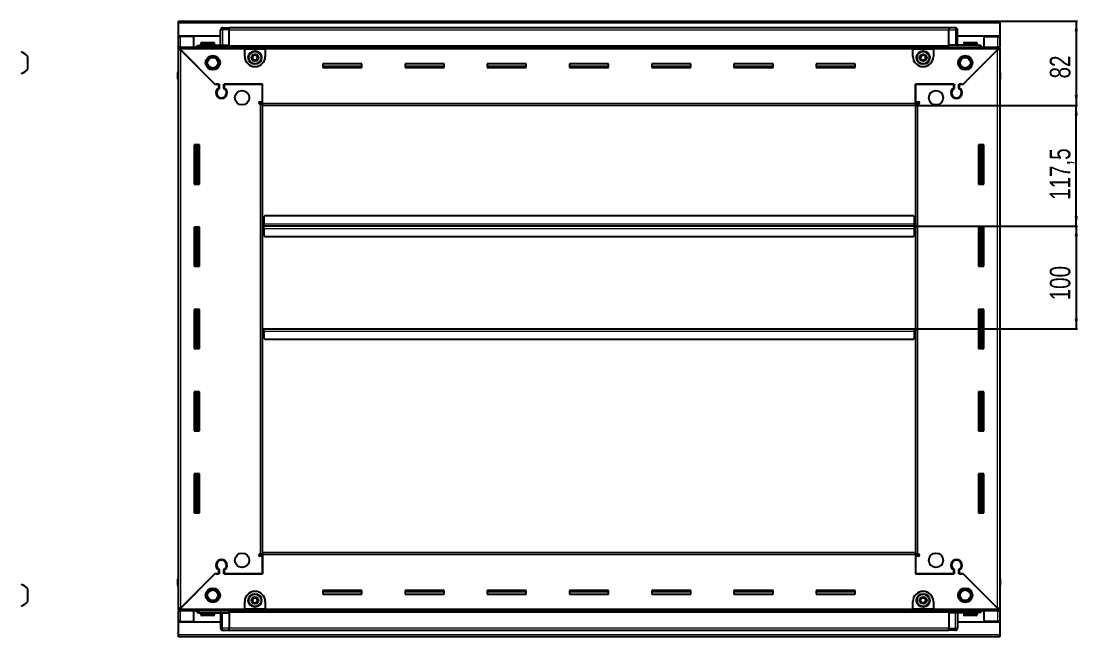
# Model space of a CAD drawing. Header units: millimetres. Extents: x 834 to 3141, y 741 to 1942.
# Drawn here: x 2113 to 3141, y 1177 to 1776 of the extents above; entities that cross this region are included whole.
import ezdxf

# ---------------------------------------------------------------- set-up
doc = ezdxf.new("R2010")
doc.units = ezdxf.units.MM
doc.layers.add('FORMAT', color=7, linetype='Continuous')
doc.styles.add('SLDTEXTSTYLE0', font='TXT', dxfattribs={"width": 0.75})
doc.dimstyles.new('SLDDIMSTYLE0', dxfattribs={"dimtxt": 20, "dimasz": 10, "dimexe": 0, "dimexo": 0.0625, "dimgap": 5, "dimtad": 2, "dimdec": 1, "dimrnd": 1e-09, "dimzin": 12, "dimdsep": 46, "dimtxsty": 'SLDTEXTSTYLE0', "dimsah": 1, "dimcen": 0.09, "dimadec": 0, "dimazin": 3, "dimtfac": 1, "dimtofl": 0, "dimtmove": 0, "dimatfit": 3, "dimfxl": 0, "dimfrac": 2, "dimtolj": 1, "dimtzin": 12, "dimarcsym": 0})

# ---------------------------------------------------------------- blocks, each defined once
blk = doc.blocks.new('_D_5')
at = {"layer": 'FORMAT'}
for p, q in [((3065.4, 1776.3), (3140.9, 1776.3)), ((3139.9, 1776.3), (3139.9, 1694.3)), ((2983.4, 1694.3), (3140.9, 1694.3))]:
    blk.add_line(p, q, dxfattribs=at)
for points in [[(3139.9, 1776.3), (3138.3, 1766.3), (3141.4, 1766.3)], [(3139.9, 1694.3), (3141.4, 1704.3), (3138.3, 1704.3)]]:
    blk.add_solid(points, dxfattribs=at)
at = {"layer": 'FORMAT', "insert": (3114.1, 1720.5), "char_height": 20, "attachment_point": 1, "rotation": 90, "style": 'SLDTEXTSTYLE0'}
blk.add_mtext('82', dxfattribs=at)
blk = doc.blocks.new('_D_6')
at = {"layer": 'FORMAT'}
for p, q in [((2983.4, 1694.3), (3140.9, 1694.3)), ((3139.9, 1576.8), (3139.9, 1694.3)), ((2982.4, 1576.8), (3140.9, 1576.8))]:
    blk.add_line(p, q, dxfattribs=at)
for points in [[(3139.9, 1694.3), (3138.3, 1684.3), (3141.4, 1684.3)], [(3139.9, 1576.8), (3141.4, 1586.8), (3138.3, 1586.8)]]:
    blk.add_solid(points, dxfattribs=at)
at = {"layer": 'FORMAT', "insert": (3114.1, 1602.3), "char_height": 20, "attachment_point": 1, "rotation": 90, "style": 'SLDTEXTSTYLE0'}
blk.add_mtext('117,5', dxfattribs=at)
blk = doc.blocks.new('_D_7')
at = {"layer": 'FORMAT'}
for p, q in [((2982.4, 1576.8), (3140.9, 1576.8)), ((3139.9, 1576.8), (3139.9, 1476.8)), ((2982.4, 1476.8), (3140.9, 1476.8))]:
    blk.add_line(p, q, dxfattribs=at)
for points in [[(3139.9, 1576.8), (3138.3, 1566.8), (3141.4, 1566.8)], [(3139.9, 1476.8), (3141.4, 1486.8), (3138.3, 1486.8)]]:
    blk.add_solid(points, dxfattribs=at)
at = {"layer": 'FORMAT', "insert": (3114.1, 1504.6), "char_height": 20, "attachment_point": 1, "rotation": 90, "style": 'SLDTEXTSTYLE0'}
blk.add_mtext('100', dxfattribs=at)

msp = doc.modelspace()

# ---------------------------------------------------------------- linework, layer by layer
at = {"color": 7, "linetype": 'Continuous', "lineweight": 25}
for p, q in [((2266.38, 1774.16), (2266.38, 1776.26)), ((2266.38, 1776.26), (3065.38, 1776.26)), ((2266.38, 1761.76), (2266.38, 1774.16)), ((2308.06, 1769.26), (2308.05, 1769.26)), ((2309.38, 1769.76), (2315.88, 1769.76)), ((2309.38, 1769.76), (2315.88, 1769.76)), ((2315.88, 1769.76), (2315.88, 1769.76)), ((2315.88, 1769.76), (2315.88, 1769.76)), ((2315.88, 1769.76), (2315.88, 1767.76)), ((3015.88, 1769.61), (2315.88, 1769.61)), ((3015.88, 1769.76), (3015.88, 1769.76)), ((3022.38, 1769.76), (3015.88, 1769.76)), ((3022.38, 1769.76), (3015.88, 1769.76)), ((3015.88, 1769.76), (3015.88, 1767.76)), ((3065.38, 1776.26), (3065.38, 1774.16)), ((3065.38, 1774.16), (3065.38, 1761.76)), ((2307.38, 1761.76), (2266.38, 1761.76)), ((2266.38, 1761.26), (2266.38, 1761.76)), ((2266.38, 1761.26), (2268.48, 1761.26)), ((2266.38, 1751.01), (2266.38, 1761.26)), ((2267.88, 1761.26), (2267.88, 1761.76)), ((2281.38, 1761.26), (2268.48, 1761.26)), ((2281.38, 1751.01), (2281.38, 1761.26)), ((2307.38, 1752.76), (2307.38, 1767.76)), ((2315.88, 1752.76), (2315.88, 1767.76)), ((3015.88, 1752.76), (3015.88, 1767.76)), ((3024.38, 1767.76), (3024.38, 1767.76)), ((3024.38, 1752.76), (3024.38, 1767.76)), ((3065.38, 1761.76), (3024.38, 1761.76)), ((3050.38, 1751.01), (3050.38, 1761.26)), ((3050.38, 1761.26), (3063.28, 1761.26)), ((3063.28, 1761.26), (3065.38, 1761.26)), ((3063.88, 1761.26), (3063.88, 1761.76)), ((3065.38, 1761.26), (3065.38, 1761.76)), ((3065.38, 1761.26), (3065.38, 1751.01)), ((2266.38, 1749.51), (2266.38, 1751.01)), ((2266.38, 1751.01), (2267.38, 1751.01)), ((2266.38, 1749.01), (2266.38, 1749.51)), ((2266.38, 1749.51), (2267.38, 1749.51)), ((2266.38, 1204.51), (2266.38, 1749.01)), ((2267.88, 1749.01), (2266.38, 1749.01)), ((2267.38, 1751.01), (2330.88, 1751.01)), ((2267.38, 1749.51), (2267.38, 1751.01)), ((2267.98, 1748.91), (2301.88, 1715.01)), ((2302.58, 1714.31), (2268.48, 1748.41)), ((2286.88, 1752.76), (2315.88, 1752.76)), ((2288.38, 1754.66), (2288.38, 1752.76)), ((2289.18, 1755.46), (2300.58, 1755.46)), ((2301.38, 1752.76), (2301.38, 1754.66)), ((2315.88, 1752.76), (2315.88, 1752.26)), ((2315.88, 1751.61), (3015.88, 1751.61)), ((2330.88, 1748.91), (2330.88, 1751.01)), ((2330.88, 1751.01), (2350.88, 1751.01)), ((2330.88, 1749.51), (2350.88, 1749.51)), ((2330.88, 1742.01), (2330.88, 1748.91)), ((2350.88, 1751.01), (2980.88, 1751.01)), ((2350.88, 1751.01), (2350.88, 1748.91)), ((2350.88, 1748.91), (2350.88, 1742.01)), ((2980.88, 1748.91), (2980.88, 1751.01)), ((2980.88, 1751.01), (3000.88, 1751.01)), ((2980.88, 1749.51), (3000.88, 1749.51)), ((2980.88, 1742.01), (2980.88, 1748.91)), ((3000.88, 1751.01), (3064.38, 1751.01)), ((3000.88, 1751.01), (3000.88, 1748.91)), ((3000.88, 1748.91), (3000.88, 1742.01)), ((3015.88, 1752.76), (3015.88, 1752.26)), ((3044.88, 1752.76), (3015.88, 1752.76)), ((3063.28, 1748.41), (3029.18, 1714.31)), ((3029.88, 1715.01), (3063.78, 1748.91)), ((3030.38, 1754.66), (3030.38, 1752.76)), ((3031.18, 1755.46), (3042.58, 1755.46)), ((3043.38, 1752.76), (3043.38, 1754.66)), ((3063.88, 1749.01), (3065.38, 1749.01)), ((3064.38, 1749.51), (3064.38, 1751.01)), ((3064.38, 1751.01), (3065.38, 1751.01)), ((3064.38, 1749.51), (3065.38, 1749.51)), ((3065.38, 1749.51), (3065.38, 1751.01)), ((3065.38, 1749.51), (3065.38, 1749.01)), ((3065.38, 1749.01), (3065.38, 1204.51)), ((2120.02, 1729.76), (2120.02, 1741.76)), ((2444.88, 1734.76), (2406.88, 1734.76)), ((2406.88, 1734.76), (2406.88, 1731.26)), ((2444.88, 1732.01), (2406.88, 1732.01)), ((2406.88, 1731.26), (2444.88, 1731.26)), ((2444.88, 1731.26), (2444.88, 1734.76)), ((2524.88, 1734.76), (2486.88, 1734.76)), ((2486.88, 1734.76), (2486.88, 1731.26)), ((2524.88, 1732.01), (2486.88, 1732.01)), ((2486.88, 1731.26), (2524.88, 1731.26)), ((2524.88, 1731.26), (2524.88, 1734.76)), ((2604.88, 1734.76), (2566.88, 1734.76)), ((2566.88, 1734.76), (2566.88, 1731.26)), ((2604.88, 1732.01), (2566.88, 1732.01)), ((2566.88, 1731.26), (2604.88, 1731.26)), ((2604.88, 1731.26), (2604.88, 1734.76)), ((2684.88, 1734.76), (2646.88, 1734.76)), ((2646.88, 1734.76), (2646.88, 1731.26)), ((2684.88, 1732.01), (2646.88, 1732.01)), ((2646.88, 1731.26), (2684.88, 1731.26)), ((2684.88, 1731.26), (2684.88, 1734.76)), ((2764.88, 1734.76), (2726.88, 1734.76)), ((2726.88, 1734.76), (2726.88, 1731.26)), ((2764.88, 1732.01), (2726.88, 1732.01)), ((2726.88, 1731.26), (2764.88, 1731.26)), ((2764.88, 1731.26), (2764.88, 1734.76)), ((2844.88, 1734.76), (2806.88, 1734.76)), ((2806.88, 1734.76), (2806.88, 1731.26)), ((2844.88, 1732.01), (2806.88, 1732.01)), ((2806.88, 1731.26), (2844.88, 1731.26)), ((2844.88, 1731.26), (2844.88, 1734.76)), ((2924.88, 1734.76), (2886.88, 1734.76)), ((2886.88, 1734.76), (2886.88, 1731.26)), ((2924.88, 1732.01), (2886.88, 1732.01)), ((2886.88, 1731.26), (2924.88, 1731.26)), ((2924.88, 1731.26), (2924.88, 1734.76)), ((3065.38, 1727.58), (3065.38, 1727.58)), ((2265.88, 1726.26), (2265.88, 1719.76)), ((2265.88, 1719.76), (2265.88, 1726.26)), ((2265.88, 1719.76), (2265.88, 1719.76)), ((2266.38, 1719.76), (2265.88, 1719.76)), ((2266.03, 1719.76), (2266.03, 1233.76)), ((3065.38, 1719.76), (3065.88, 1719.76)), ((3065.73, 1233.76), (3065.73, 1719.76)), ((3065.88, 1726.26), (3065.88, 1719.76)), ((3065.88, 1719.76), (3065.88, 1726.26)), ((3065.88, 1719.76), (3065.88, 1719.76)), ((3065.88, 1719.76), (3065.88, 1719.76)), ((2301.88, 1715.01), (2306.08, 1715.01)), ((2303.28, 1715.01), (2302.58, 1714.31)), ((2305.38, 1715.01), (2303.28, 1715.01)), ((2305.38, 1715.01), (2305.38, 1711.12)), ((2306.08, 1715.01), (2306.08, 1710.72)), ((2310.68, 1715.01), (2348.38, 1715.01)), ((2310.68, 1710.72), (2310.68, 1715.01)), ((2311.38, 1711.12), (2311.38, 1715.01)), ((2348.38, 1715.01), (2311.38, 1715.01)), ((2348.38, 1696.36), (2348.38, 1715.01)), ((2348.38, 1697.76), (2348.38, 1715.01)), ((2983.38, 1715.01), (3021.08, 1715.01)), ((2983.38, 1696.36), (2983.38, 1715.01)), ((2983.38, 1715.01), (2983.38, 1697.76)), ((3020.38, 1715.01), (2983.38, 1715.01)), ((3020.38, 1715.01), (3020.38, 1711.12)), ((3021.08, 1715.01), (3021.08, 1710.72)), ((3025.68, 1715.01), (3029.88, 1715.01)), ((3025.68, 1710.72), (3025.68, 1715.01)), ((3028.48, 1715.01), (3026.38, 1715.01)), ((3026.38, 1711.12), (3026.38, 1715.01)), ((3029.18, 1714.31), (3028.48, 1715.01)), ((2306.38, 1702.14), (2306.38, 1701.38)), ((2345.53, 1697.76), (2348.38, 1697.76)), ((2348.38, 1696.76), (2346.38, 1696.76)), ((2346.38, 1696.76), (2346.38, 1695.76)), ((2348.38, 1694.26), (2348.38, 1696.36)), ((2983.38, 1697.76), (2986.23, 1697.76)), ((2985.38, 1696.76), (2983.38, 1696.76)), ((2983.38, 1696.36), (2983.38, 1694.26)), ((2985.38, 1695.76), (2985.38, 1696.76)), ((3025.38, 1702.14), (3025.38, 1701.38)), ((2346.28, 1695.76), (2345.53, 1695.76)), ((2346.28, 1695.76), (2348.38, 1695.76)), ((2983.38, 1694.26), (2348.38, 1694.26)), ((2348.38, 1259.26), (2348.38, 1694.26)), ((2983.38, 1695.76), (2985.48, 1695.76)), ((2983.38, 1694.26), (2983.38, 1259.26)), ((2986.23, 1695.76), (2985.48, 1695.76)), ((2286.88, 1655.76), (2281.88, 1655.76)), ((2281.88, 1655.76), (2281.88, 1617.76)), ((2284.03, 1617.76), (2284.03, 1655.76)), ((2285.82, 1617.76), (2285.82, 1655.76)), ((2285.86, 1617.76), (2285.86, 1655.76)), ((2286.88, 1617.76), (2286.88, 1655.76)), ((3044.88, 1655.76), (3044.88, 1617.76)), ((3049.88, 1655.76), (3044.88, 1655.76)), ((3045.9, 1655.76), (3045.9, 1617.76)), ((3045.94, 1655.76), (3045.94, 1617.76)), ((3047.73, 1655.76), (3047.73, 1617.76)), ((3049.88, 1617.76), (3049.88, 1655.76)), ((2281.88, 1617.76), (2286.88, 1617.76)), ((3044.88, 1617.76), (3049.88, 1617.76)), ((2350.38, 1586.76), (2349.38, 1585.76)), ((2349.38, 1585.76), (2349.38, 1578.86)), ((2981.38, 1586.76), (2350.38, 1586.76)), ((2982.38, 1585.76), (2981.38, 1586.76)), ((2982.38, 1578.86), (2982.38, 1585.76)), ((2286.88, 1575.76), (2281.88, 1575.76)), ((2281.88, 1575.76), (2281.88, 1537.76)), ((2284.03, 1537.76), (2284.03, 1575.76)), ((2285.82, 1537.76), (2285.82, 1575.76)), ((2285.86, 1537.76), (2285.86, 1575.76)), ((2286.88, 1537.76), (2286.88, 1575.76)), ((2349.13, 1576.76), (2348.38, 1576.76)), ((2349.38, 1579.61), (2349.13, 1579.61)), ((2349.13, 1579.61), (2349.13, 1576.76)), ((2349.13, 1576.76), (2349.13, 1573.91)), ((2349.13, 1573.91), (2349.38, 1573.91)), ((2349.38, 1576.76), (2349.38, 1578.86)), ((2982.38, 1576.76), (2349.38, 1576.76)), ((2349.38, 1574.66), (2349.38, 1576.76)), ((2349.38, 1574.66), (2349.38, 1567.76)), ((2982.63, 1579.61), (2982.38, 1579.61)), ((2982.38, 1578.86), (2982.38, 1576.76)), ((2982.38, 1576.76), (2982.38, 1574.66)), ((2982.38, 1567.76), (2982.38, 1574.66)), ((2982.38, 1573.91), (2982.63, 1573.91)), ((2982.63, 1576.76), (2982.63, 1579.61)), ((2983.38, 1576.76), (2982.63, 1576.76)), ((2982.63, 1573.91), (2982.63, 1576.76)), ((3044.88, 1575.76), (3044.88, 1537.76)), ((3049.88, 1575.76), (3044.88, 1575.76)), ((3045.9, 1575.76), (3045.9, 1537.76)), ((3045.94, 1575.76), (3045.94, 1537.76)), ((3047.73, 1575.76), (3047.73, 1537.76)), ((3049.88, 1537.76), (3049.88, 1575.76)), ((2349.38, 1567.76), (2350.38, 1566.76)), ((2350.38, 1566.76), (2981.38, 1566.76)), ((2981.38, 1566.76), (2982.38, 1567.76)), ((2281.88, 1537.76), (2286.88, 1537.76)), ((3044.88, 1537.76), (3049.88, 1537.76)), ((2286.88, 1495.76), (2281.88, 1495.76)), ((2281.88, 1495.76), (2281.88, 1457.76)), ((2284.03, 1457.76), (2284.03, 1495.76)), ((2285.82, 1457.76), (2285.82, 1495.76)), ((2285.86, 1457.76), (2285.86, 1495.76)), ((2286.88, 1457.76), (2286.88, 1495.76)), ((3044.88, 1495.76), (3044.88, 1457.76)), ((3049.88, 1495.76), (3044.88, 1495.76)), ((3045.9, 1495.76), (3045.9, 1457.76)), ((3045.94, 1495.76), (3045.94, 1457.76)), ((3047.73, 1495.76), (3047.73, 1457.76)), ((3049.88, 1457.76), (3049.88, 1495.76)), ((2348.38, 1476.76), (2349.13, 1476.76)), ((2349.13, 1476.76), (2349.13, 1473.91)), ((2349.13, 1473.91), (2349.38, 1473.91)), ((2349.38, 1476.76), (2982.38, 1476.76)), ((2349.38, 1474.66), (2349.38, 1476.76)), ((2349.38, 1474.66), (2349.38, 1467.76)), ((2982.38, 1476.76), (2982.38, 1474.66)), ((2982.38, 1467.76), (2982.38, 1474.66)), ((2982.38, 1473.91), (2982.63, 1473.91)), ((2982.63, 1473.91), (2982.63, 1476.76)), ((2982.63, 1476.76), (2983.38, 1476.76)), ((2349.38, 1467.76), (2350.38, 1466.76)), ((2350.38, 1466.76), (2981.38, 1466.76)), ((2981.38, 1466.76), (2982.38, 1467.76)), ((2281.88, 1457.76), (2286.88, 1457.76)), ((3044.88, 1457.76), (3049.88, 1457.76)), ((2286.88, 1415.76), (2281.88, 1415.76)), ((2281.88, 1415.76), (2281.88, 1377.76)), ((2284.03, 1377.76), (2284.03, 1415.76)), ((2285.82, 1377.76), (2285.82, 1415.76)), ((2285.86, 1377.76), (2285.86, 1415.76)), ((2286.88, 1377.76), (2286.88, 1415.76)), ((3044.88, 1415.76), (3044.88, 1377.76)), ((3049.88, 1415.76), (3044.88, 1415.76)), ((3045.9, 1415.76), (3045.9, 1377.76)), ((3045.94, 1415.76), (3045.94, 1377.76)), ((3047.73, 1415.76), (3047.73, 1377.76)), ((3049.88, 1377.76), (3049.88, 1415.76)), ((2281.88, 1377.76), (2286.88, 1377.76)), ((3044.88, 1377.76), (3049.88, 1377.76)), ((2286.88, 1335.76), (2281.88, 1335.76)), ((2281.88, 1335.76), (2281.88, 1297.76)), ((2284.03, 1297.76), (2284.03, 1335.76)), ((2285.82, 1297.76), (2285.82, 1335.76)), ((2285.86, 1297.76), (2285.86, 1335.76)), ((2286.88, 1297.76), (2286.88, 1335.76)), ((3044.88, 1335.76), (3044.88, 1297.76)), ((3049.88, 1335.76), (3044.88, 1335.76)), ((3045.9, 1335.76), (3045.9, 1297.76)), ((3045.94, 1335.76), (3045.94, 1297.76)), ((3047.73, 1335.76), (3047.73, 1297.76)), ((3049.88, 1297.76), (3049.88, 1335.76)), ((2281.88, 1297.76), (2286.88, 1297.76)), ((3044.88, 1297.76), (3049.88, 1297.76)), ((2345.53, 1257.76), (2346.28, 1257.76)), ((2348.38, 1255.76), (2345.53, 1255.76)), ((2348.38, 1257.76), (2346.28, 1257.76)), ((2346.38, 1257.76), (2346.38, 1256.76)), ((2346.38, 1256.76), (2348.38, 1256.76)), ((2348.38, 1259.26), (2983.38, 1259.26)), ((2348.38, 1257.16), (2348.38, 1259.26)), ((2348.38, 1257.16), (2348.38, 1238.51)), ((2348.38, 1238.51), (2348.38, 1255.76)), ((2983.38, 1259.26), (2983.38, 1257.16)), ((2985.48, 1257.76), (2983.38, 1257.76)), ((2983.38, 1257.16), (2983.38, 1238.51)), ((2983.38, 1256.76), (2985.38, 1256.76)), ((2983.38, 1255.76), (2983.38, 1238.51)), ((2986.23, 1255.76), (2983.38, 1255.76)), ((2985.38, 1256.76), (2985.38, 1257.76)), ((2985.48, 1257.76), (2986.23, 1257.76)), ((2306.38, 1252.13), (2306.38, 1251.37)), ((3025.38, 1252.13), (3025.38, 1251.37)), ((2265.88, 1227.26), (2265.88, 1233.76)), ((2265.88, 1233.76), (2265.88, 1233.76)), ((2265.88, 1233.76), (2265.88, 1233.76)), ((2265.88, 1233.76), (2265.88, 1227.26)), ((2266.38, 1233.76), (2265.88, 1233.76)), ((2301.88, 1238.51), (2267.98, 1204.61)), ((2268.48, 1205.11), (2302.58, 1239.21)), ((2306.08, 1238.51), (2301.88, 1238.51)), ((2302.58, 1239.21), (2303.28, 1238.51)), ((2303.28, 1238.51), (2305.38, 1238.51)), ((2305.38, 1242.4), (2305.38, 1238.51)), ((2306.08, 1242.79), (2306.08, 1238.51)), ((2310.68, 1238.51), (2310.68, 1242.79)), ((2348.38, 1238.51), (2310.68, 1238.51)), ((2311.38, 1238.51), (2311.38, 1242.4)), ((2311.38, 1238.51), (2348.38, 1238.51)), ((3021.08, 1238.51), (2983.38, 1238.51)), ((2983.38, 1238.51), (3020.38, 1238.51)), ((3020.38, 1242.4), (3020.38, 1238.51)), ((3021.08, 1242.79), (3021.08, 1238.51)), ((3025.68, 1238.51), (3025.68, 1242.79)), ((3029.88, 1238.51), (3025.68, 1238.51)), ((3026.38, 1238.51), (3026.38, 1242.4)), ((3026.38, 1238.51), (3028.48, 1238.51)), ((3028.48, 1238.51), (3029.18, 1239.21)), ((3029.18, 1239.21), (3063.28, 1205.11)), ((3063.78, 1204.61), (3029.88, 1238.51)), ((3065.38, 1233.76), (3065.88, 1233.76)), ((3065.88, 1233.76), (3065.88, 1233.76)), ((3065.88, 1227.26), (3065.88, 1233.76)), ((3065.88, 1233.76), (3065.88, 1227.26)), ((2120.02, 1211.76), (2120.02, 1223.76)), ((2266.38, 1225.93), (2266.38, 1225.93)), ((2444.88, 1222.26), (2406.88, 1222.26)), ((2406.88, 1222.26), (2406.88, 1218.76)), ((2406.88, 1221.51), (2444.88, 1221.51)), ((2406.88, 1218.76), (2444.88, 1218.76)), ((2444.88, 1218.76), (2444.88, 1222.26)), ((2524.88, 1222.26), (2486.88, 1222.26)), ((2486.88, 1222.26), (2486.88, 1218.76)), ((2486.88, 1221.51), (2524.88, 1221.51)), ((2486.88, 1218.76), (2524.88, 1218.76)), ((2524.88, 1218.76), (2524.88, 1222.26)), ((2604.88, 1222.26), (2566.88, 1222.26)), ((2566.88, 1222.26), (2566.88, 1218.76)), ((2566.88, 1221.51), (2604.88, 1221.51)), ((2566.88, 1218.76), (2604.88, 1218.76)), ((2604.88, 1218.76), (2604.88, 1222.26)), ((2684.88, 1222.26), (2646.88, 1222.26)), ((2646.88, 1222.26), (2646.88, 1218.76)), ((2646.88, 1221.51), (2684.88, 1221.51)), ((2646.88, 1218.76), (2684.88, 1218.76)), ((2684.88, 1218.76), (2684.88, 1222.26)), ((2764.88, 1222.26), (2726.88, 1222.26)), ((2726.88, 1222.26), (2726.88, 1218.76)), ((2726.88, 1221.51), (2764.88, 1221.51)), ((2726.88, 1218.76), (2764.88, 1218.76)), ((2764.88, 1218.76), (2764.88, 1222.26)), ((2844.88, 1222.26), (2806.88, 1222.26)), ((2806.88, 1222.26), (2806.88, 1218.76)), ((2806.88, 1221.51), (2844.88, 1221.51)), ((2806.88, 1218.76), (2844.88, 1218.76)), ((2844.88, 1218.76), (2844.88, 1222.26)), ((2924.88, 1222.26), (2886.88, 1222.26)), ((2886.88, 1222.26), (2886.88, 1218.76)), ((2886.88, 1221.51), (2924.88, 1221.51)), ((2886.88, 1218.76), (2924.88, 1218.76)), ((2924.88, 1218.76), (2924.88, 1222.26)), ((2266.38, 1204.01), (2266.38, 1204.51)), ((2267.88, 1204.51), (2266.38, 1204.51)), ((2266.38, 1204.01), (2266.38, 1202.51)), ((2267.38, 1204.01), (2266.38, 1204.01)), ((2267.38, 1204.01), (2267.38, 1202.51)), ((2330.88, 1204.61), (2330.88, 1211.51)), ((2330.88, 1202.51), (2330.88, 1204.61)), ((2350.88, 1204.01), (2330.88, 1204.01)), ((2350.88, 1211.51), (2350.88, 1204.61)), ((2350.88, 1204.61), (2350.88, 1202.51)), ((2980.88, 1204.61), (2980.88, 1211.51)), ((2980.88, 1202.51), (2980.88, 1204.61)), ((3000.88, 1204.01), (2980.88, 1204.01)), ((3000.88, 1211.51), (3000.88, 1204.61)), ((3000.88, 1204.61), (3000.88, 1202.51)), ((3063.88, 1204.51), (3065.38, 1204.51)), ((3064.38, 1204.01), (3064.38, 1202.51)), ((3065.38, 1204.01), (3064.38, 1204.01)), ((3065.38, 1204.51), (3065.38, 1204.01)), ((3065.38, 1204.01), (3065.38, 1202.51)), ((2266.38, 1192.26), (2266.38, 1202.51)), ((2267.38, 1202.51), (2266.38, 1202.51)), ((2330.88, 1202.51), (2267.38, 1202.51)), ((2281.38, 1192.26), (2281.38, 1202.51)), ((2286.88, 1200.76), (2315.88, 1200.76)), ((2288.38, 1200.76), (2288.38, 1198.86)), ((2292.95, 1198.06), (2289.18, 1198.06)), ((2300.58, 1198.06), (2292.95, 1198.06)), ((2301.38, 1198.86), (2301.38, 1200.76)), ((2307.38, 1200.76), (2307.38, 1185.76)), ((3015.88, 1201.91), (2315.88, 1201.91)), ((2315.88, 1200.76), (2315.88, 1201.26)), ((2315.88, 1200.76), (2315.88, 1185.76)), ((2350.88, 1202.51), (2330.88, 1202.51)), ((2980.88, 1202.51), (2350.88, 1202.51)), ((3000.88, 1202.51), (2980.88, 1202.51)), ((3064.38, 1202.51), (3000.88, 1202.51)), ((3015.88, 1200.76), (3015.88, 1201.26)), ((3044.88, 1200.76), (3015.88, 1200.76)), ((3015.88, 1200.76), (3015.88, 1185.76)), ((3024.38, 1200.76), (3024.38, 1185.76)), ((3030.38, 1200.76), (3030.38, 1198.86)), ((3038.17, 1198.06), (3031.18, 1198.06)), ((3042.58, 1198.06), (3038.17, 1198.06)), ((3043.38, 1198.86), (3043.38, 1200.76)), ((3050.38, 1192.26), (3050.38, 1202.51)), ((3065.38, 1202.51), (3064.38, 1202.51)), ((3065.38, 1202.51), (3065.38, 1192.26)), ((2268.48, 1192.26), (2266.38, 1192.26)), ((2266.38, 1191.76), (2266.38, 1192.26)), ((2266.38, 1191.76), (2307.38, 1191.76)), ((2266.38, 1179.36), (2266.38, 1191.76)), ((2267.88, 1191.76), (2267.88, 1192.26)), ((2268.48, 1192.26), (2281.38, 1192.26)), ((2307.38, 1185.76), (2307.38, 1185.76)), ((2309.38, 1183.76), (2315.88, 1183.76)), ((2309.38, 1183.76), (2315.88, 1183.76)), ((2315.88, 1183.76), (2315.88, 1185.76)), ((2315.88, 1183.91), (3015.88, 1183.91)), ((2315.88, 1183.76), (2315.88, 1183.76)), ((3015.88, 1183.76), (3015.88, 1185.76)), ((3015.88, 1183.76), (3015.88, 1183.76)), ((3022.38, 1183.76), (3015.88, 1183.76)), ((3015.88, 1183.76), (3015.88, 1183.76)), ((3022.38, 1183.76), (3015.88, 1183.76)), ((3023.7, 1184.26), (3023.7, 1184.26)), ((3024.38, 1191.76), (3065.38, 1191.76)), ((3063.28, 1192.26), (3050.38, 1192.26)), ((3065.38, 1192.26), (3063.28, 1192.26)), ((3063.88, 1191.76), (3063.88, 1192.26)), ((3065.38, 1191.76), (3065.38, 1192.26)), ((3065.38, 1191.76), (3065.38, 1179.36)), ((2266.38, 1177.26), (2266.38, 1179.36)), ((3065.38, 1177.26), (2266.38, 1177.26)), ((3065.38, 1179.36), (3065.38, 1177.26))]:
    msp.add_line(p, q, dxfattribs=at)
at = {"color": 8, "linetype": 'Continuous', "lineweight": 18}
for p, q in [((3065.38, 1774.16), (2266.38, 1774.16)), ((2309.38, 1769.76), (2309.38, 1767.76)), ((3022.38, 1769.76), (3022.38, 1767.76)), ((2268.48, 1761.26), (2268.48, 1761.76)), ((2268.48, 1751.01), (2268.48, 1761.26)), ((2307.38, 1767.76), (2309.38, 1767.76)), ((2309.38, 1767.76), (2309.38, 1752.76)), ((2315.88, 1767.76), (2309.38, 1767.76)), ((3015.88, 1767.61), (2315.88, 1767.61)), ((3015.88, 1767.76), (3022.38, 1767.76)), ((3022.38, 1767.76), (3022.38, 1752.76)), ((3024.38, 1767.76), (3022.38, 1767.76)), ((3063.28, 1761.76), (3063.28, 1761.26)), ((3063.28, 1761.26), (3063.28, 1751.01)), ((2330.88, 1748.91), (2267.98, 1748.91)), ((2268.48, 1748.41), (2268.48, 1205.11)), ((2288.38, 1754.66), (2301.38, 1754.66)), ((3015.88, 1752.26), (2315.88, 1752.26)), ((3015.88, 1751.02), (2315.88, 1751.02)), ((2330.88, 1748.91), (2350.88, 1748.91)), ((2980.88, 1748.91), (2350.88, 1748.91)), ((2980.88, 1748.91), (3000.88, 1748.91)), ((3063.78, 1748.91), (3000.88, 1748.91)), ((3030.38, 1754.66), (3043.38, 1754.66)), ((3063.28, 1205.11), (3063.28, 1748.41)), ((2266.38, 1726.26), (2265.88, 1726.26)), ((3065.38, 1726.26), (3065.88, 1726.26)), ((2348.38, 1696.36), (2983.38, 1696.36)), ((2346.28, 1257.76), (2346.28, 1695.76)), ((2985.48, 1695.76), (2985.48, 1257.76)), ((2283.38, 1655.76), (2283.38, 1617.76)), ((2284.61, 1655.76), (2284.61, 1617.76)), ((3047.14, 1617.76), (3047.14, 1655.76)), ((3048.38, 1617.76), (3048.38, 1655.76)), ((2283.38, 1575.76), (2283.38, 1537.76)), ((2284.61, 1575.76), (2284.61, 1537.76)), ((2982.38, 1578.86), (2349.38, 1578.86)), ((2349.38, 1574.66), (2982.38, 1574.66)), ((3047.14, 1537.76), (3047.14, 1575.76)), ((3048.38, 1537.76), (3048.38, 1575.76)), ((2283.38, 1495.76), (2283.38, 1457.76)), ((2284.61, 1495.76), (2284.61, 1457.76)), ((3047.14, 1457.76), (3047.14, 1495.76)), ((3048.38, 1457.76), (3048.38, 1495.76)), ((2349.38, 1474.66), (2982.38, 1474.66)), ((2283.38, 1415.76), (2283.38, 1377.76)), ((2284.61, 1415.76), (2284.61, 1377.76)), ((3047.14, 1377.76), (3047.14, 1415.76)), ((3048.38, 1377.76), (3048.38, 1415.76)), ((2283.38, 1335.76), (2283.38, 1297.76)), ((2284.61, 1335.76), (2284.61, 1297.76)), ((3047.14, 1297.76), (3047.14, 1335.76)), ((3048.38, 1297.76), (3048.38, 1335.76)), ((2983.38, 1257.16), (2348.38, 1257.16)), ((2266.38, 1227.26), (2265.88, 1227.26)), ((3065.38, 1227.26), (3065.88, 1227.26)), ((2267.98, 1204.61), (2330.88, 1204.61)), ((2350.88, 1204.61), (2330.88, 1204.61)), ((2350.88, 1204.61), (2980.88, 1204.61)), ((3000.88, 1204.61), (2980.88, 1204.61)), ((3000.88, 1204.61), (3063.78, 1204.61)), ((2268.48, 1192.26), (2268.48, 1202.51)), ((2292.68, 1198.86), (2288.38, 1198.86)), ((2301.38, 1198.86), (2292.68, 1198.86)), ((2309.38, 1185.76), (2309.38, 1200.76)), ((2315.88, 1202.49), (3015.88, 1202.49)), ((2315.88, 1201.26), (3015.88, 1201.26)), ((3022.38, 1185.76), (3022.38, 1200.76)), ((3038.35, 1198.86), (3030.38, 1198.86)), ((3043.38, 1198.86), (3038.35, 1198.86)), ((3063.28, 1202.51), (3063.28, 1192.26)), ((2268.48, 1191.76), (2268.48, 1192.26)), ((2307.38, 1185.76), (2309.38, 1185.76)), ((2315.88, 1185.76), (2309.38, 1185.76)), ((2309.38, 1183.76), (2309.38, 1185.76)), ((2315.88, 1185.91), (3015.88, 1185.91)), ((3015.88, 1185.76), (3022.38, 1185.76)), ((3024.38, 1185.76), (3022.38, 1185.76)), ((3022.38, 1183.76), (3022.38, 1185.76)), ((3063.28, 1192.26), (3063.28, 1191.76)), ((3065.38, 1179.36), (2266.38, 1179.36))]:
    msp.add_line(p, q, dxfattribs=at)
at = {"color": 7, "linetype": 'Continuous', "lineweight": 25}
for centre, radius in [((2299.88, 1735.76), 7), ((2299.88, 1735.76), 6.03), ((2299.88, 1735.76), 5.1), ((2340.88, 1740.76), 6.5), ((2340.88, 1740.76), 3.46), ((2990.88, 1740.76), 6.5), ((2990.88, 1740.76), 3.46), ((3031.88, 1735.76), 7), ((3031.88, 1735.76), 6.03), ((3031.88, 1735.76), 5.1), ((2328.38, 1701.76), 7), ((3003.38, 1701.76), 7), ((2328.38, 1251.76), 7), ((3003.38, 1251.76), 7), ((2299.88, 1217.76), 7), ((2299.88, 1217.76), 6.03), ((3031.88, 1217.76), 7), ((3031.88, 1217.76), 6.03), ((2299.88, 1217.76), 5.1), ((2340.88, 1212.76), 6.5), ((2340.88, 1212.76), 3.46), ((2990.88, 1212.76), 6.5), ((2990.88, 1212.76), 3.46), ((3031.88, 1217.76), 5.1)]:
    msp.add_circle(centre, radius, dxfattribs=at)
at = {"color": 8, "linetype": 'Continuous', "lineweight": 18}
for centre in [(2340.88, 1740.76), (2990.88, 1740.76), (2340.88, 1212.76), (2990.88, 1212.76)]:
    msp.add_circle(centre, 5.7, dxfattribs=at)
at = {"color": 7, "linetype": 'Continuous', "lineweight": 25}
for centre, radius, start, end in [((2309.38, 1767.76), 2, 90, 180), ((2309.38, 1767.76), 2, 123.94202, 131.40962), ((2309.38, 1767.76), 2, 90, 108.58003), ((3022.38, 1767.76), 2, 0, 90), ((3022.38, 1767.76), 2, 0, 90), ((2289.18, 1754.66), 0.8, 90, 180), ((2300.58, 1754.66), 0.8, 0, 90), ((2307.18, 1752.96), 0.2, 270, 0), ((3024.58, 1752.96), 0.2, 180, 270), ((3031.18, 1754.66), 0.8, 90, 180), ((3042.58, 1754.66), 0.8, 0, 90), ((2110.4, 1734.73), 11.91, 36.1266, 75.29965), ((2340.88, 1742.01), 10, 180, 270), ((2340.88, 1740.76), 2.5, 134.01559, 194.01559), ((2340.88, 1740.76), 2.5, 194.01559, 254.01559), ((2340.88, 1740.76), 2.5, 74.01559, 134.01559), ((2340.88, 1740.76), 2.5, 254.01559, 314.01559), ((2340.88, 1742.01), 10, 270, 0), ((2340.88, 1740.76), 2.5, 14.01559, 74.01559), ((2340.88, 1740.76), 2.5, 314.01559, 14.01559), ((2990.88, 1742.01), 10, 180, 270), ((2990.88, 1740.76), 2.5, 160.11158, 220.11158), ((2990.88, 1740.76), 2.5, 100.11158, 160.11158), ((2990.88, 1740.76), 2.5, 220.11158, 280.11158), ((2990.88, 1740.76), 2.5, 40.11158, 100.11158), ((2990.88, 1742.01), 10, 270, 0), ((2990.88, 1740.76), 2.5, 280.11158, 340.11158), ((2990.88, 1740.76), 2.5, 340.11158, 40.11158), ((2110.4, 1736.78), 11.91, 284.70035, 323.8734), ((2267.88, 1726.26), 2, 138.57492, 180), ((2267.88, 1726.26), 2, 138.59038, 180), ((3063.88, 1726.26), 2, 33.78451, 41.40962), ((3063.88, 1726.26), 2, 0, 41.40962), ((3063.88, 1726.26), 2, 360, 19.56674), ((2308.38, 1706.51), 5.5, 123.05573, 56.94427), ((2308.38, 1706.51), 4.8, 118.63099, 61.36901), ((3023.38, 1706.51), 5.5, 123.05573, 56.94427), ((3023.38, 1706.51), 4.8, 118.63099, 61.36901), ((2345.53, 1696.76), 1, 90, 270), ((2986.23, 1696.76), 1, 270, 90), ((2345.53, 1256.76), 1, 90, 270), ((2986.23, 1256.76), 1, 270, 90), ((2308.38, 1247.01), 5.5, 303.05573, 236.94427), ((2308.38, 1247.01), 4.8, 298.63099, 241.36901), ((3023.38, 1247.01), 5.5, 303.05573, 236.94427), ((3023.38, 1247.01), 4.8, 298.63099, 241.36901), ((2110.4, 1216.73), 11.91, 36.1266, 75.29965), ((2267.88, 1227.26), 2, 180, 198.58003), ((2267.88, 1227.26), 2, 180, 221.39416), ((2267.88, 1227.26), 2, 213.94202, 221.40962), ((3063.88, 1227.26), 2, 318.59038, 0), ((2340.88, 1211.51), 10, 90, 180), ((2340.88, 1212.76), 2.5, 127.47401, 187.47401), ((2340.88, 1212.76), 2.5, 67.47401, 127.47401), ((2340.88, 1211.51), 10, 0, 90), ((2340.88, 1212.76), 2.5, 7.47401, 67.47401), ((2340.88, 1212.76), 2.5, 307.47401, 7.47401), ((2990.88, 1211.51), 10, 90, 180), ((2990.88, 1212.76), 2.5, 147.04236, 207.04236), ((2990.88, 1212.76), 2.5, 87.04236, 147.04236), ((2990.88, 1211.51), 10, 0, 90), ((2990.88, 1212.76), 2.5, 27.04236, 87.04236), ((2990.88, 1212.76), 2.5, 327.04236, 27.04236), ((2110.4, 1218.78), 11.91, 284.70035, 323.8734), ((2340.88, 1212.76), 2.5, 187.47401, 247.47401), ((2340.88, 1212.76), 2.5, 247.47401, 307.47401), ((2990.88, 1212.76), 2.5, 207.04236, 267.04236), ((2990.88, 1212.76), 2.5, 267.04236, 327.04236), ((2289.18, 1198.86), 0.8, 180, 270), ((2300.58, 1198.86), 0.8, 270, 360), ((2307.18, 1200.56), 0.2, 0, 90), ((3024.58, 1200.56), 0.2, 90, 180), ((3031.18, 1198.86), 0.8, 180, 270), ((3042.58, 1198.86), 0.8, 270, 360), ((2309.38, 1185.76), 2, 180, 270), ((3022.38, 1185.76), 2, 270, 0), ((3022.38, 1185.76), 2, 270, 311.40962)]:
    msp.add_arc(centre, radius, start, end, dxfattribs=at)
for points, knots in [([(2266.38, 1749.01), (2266.4, 1748.96), (2266.46, 1748.87), (2266.85, 1748.74), (2267.41, 1748.61), (2267.99, 1748.5), (2268.35, 1748.43), (2268.48, 1748.41)], [0, 0, 0, 0, 0.2302553, 0.4485219, 0.6667858, 0.8850496, 1, 1, 1, 1]), ([(2267.98, 1748.91), (2267.93, 1749.16), (2267.84, 1749.65), (2267.71, 1750.3), (2267.58, 1750.76), (2267.47, 1750.98), (2267.4, 1751), (2267.38, 1751.01)], [0, 0, 0, 0, 0.23025534, 0.4485219, 0.6667858, 0.88504963, 1, 1, 1, 1]), ([(2283.66, 1751.01), (2283.78, 1751.21), (2284.17, 1751.86), (2285.32, 1752.57), (2286.36, 1752.69), (2286.88, 1752.76)], [0, 0, 0, 0, 0.1822499, 0.5911249, 1, 1, 1, 1]), ([(2315.88, 1752.76), (2315.88, 1752.72), (2315.88, 1752.64), (2315.88, 1752.03), (2315.88, 1751.45), (2315.88, 1751.05), (2315.88, 1751.02)], [0, 0, 0, 0, 0.3242788, 0.6485576, 0.9728365, 1, 1, 1, 1]), ([(3015.88, 1752.76), (3015.88, 1752.72), (3015.88, 1752.64), (3015.88, 1752.03), (3015.88, 1751.45), (3015.88, 1751.05), (3015.88, 1751.02)], [0, 0, 0, 0, 0.3242788, 0.6485576, 0.9728365, 1, 1, 1, 1]), ([(3048.09, 1751.01), (3047.97, 1751.21), (3047.59, 1751.86), (3046.43, 1752.57), (3045.4, 1752.69), (3044.88, 1752.76)], [0, 0, 0, 0, 0.1822499, 0.5911249, 1, 1, 1, 1]), ([(3063.28, 1748.41), (3063.53, 1748.45), (3064.02, 1748.54), (3064.67, 1748.68), (3065.13, 1748.81), (3065.35, 1748.92), (3065.37, 1748.98), (3065.38, 1749.01)], [0, 0, 0, 0, 0.2302553, 0.4485219, 0.6667858, 0.8850496, 1, 1, 1, 1]), ([(3064.38, 1751.01), (3064.33, 1750.98), (3064.24, 1750.93), (3064.11, 1750.54), (3063.98, 1749.98), (3063.87, 1749.4), (3063.8, 1749.03), (3063.78, 1748.91)], [0, 0, 0, 0, 0.2302553, 0.4485219, 0.6667858, 0.8850496, 1, 1, 1, 1]), ([(2338.1, 1741.55), (2338.47, 1741.91), (2339.17, 1742.58), (2339.86, 1743.25), (2340.18, 1743.56)], [0, 0, 0, 0, 0.53468586, 1, 1, 1, 1]), ([(2338.8, 1738.75), (2338.72, 1739.09), (2338.52, 1739.88), (2338.28, 1740.85), (2338.13, 1741.43), (2338.1, 1741.55)], [0, 0, 0, 0, 0.3629006, 0.8668753, 1, 1, 1, 1]), ([(2341.58, 1737.96), (2341.08, 1738.1), (2340.15, 1738.36), (2339.23, 1738.63), (2338.8, 1738.75)], [0, 0, 0, 0, 0.5346859, 1, 1, 1, 1]), ([(2340.18, 1743.56), (2340.67, 1743.42), (2341.6, 1743.15), (2342.52, 1742.89), (2342.95, 1742.76)], [0, 0, 0, 0, 0.5346859, 1, 1, 1, 1]), ([(2343.65, 1739.96), (2343.28, 1739.6), (2342.59, 1738.93), (2341.9, 1738.27), (2341.58, 1737.96)], [0, 0, 0, 0, 0.53468586, 1, 1, 1, 1]), ([(2342.95, 1742.76), (2342.98, 1742.64), (2343.13, 1742.06), (2343.37, 1741.1), (2343.57, 1740.3), (2343.65, 1739.96)], [0, 0, 0, 0, 0.1331247, 0.6370994, 1, 1, 1, 1]), ([(2988.04, 1740.25), (2988.08, 1740.37), (2988.28, 1740.93), (2988.62, 1741.87), (2988.9, 1742.64), (2989.02, 1742.96)], [0, 0, 0, 0, 0.13312467, 0.63709944, 1, 1, 1, 1]), ([(2989.9, 1738.04), (2989.56, 1738.44), (2988.94, 1739.17), (2988.32, 1739.91), (2988.04, 1740.25)], [0, 0, 0, 0, 0.5346859, 1, 1, 1, 1]), ([(2989.02, 1742.96), (2989.53, 1743.06), (2990.48, 1743.22), (2991.42, 1743.39), (2991.86, 1743.47)], [0, 0, 0, 0, 0.5346859, 1, 1, 1, 1]), ([(2992.74, 1738.55), (2992.23, 1738.46), (2991.28, 1738.29), (2990.34, 1738.12), (2989.9, 1738.04)], [0, 0, 0, 0, 0.5346859, 1, 1, 1, 1]), ([(2991.86, 1743.47), (2992.19, 1743.08), (2992.81, 1742.34), (2993.43, 1741.61), (2993.72, 1741.26)], [0, 0, 0, 0, 0.5346859, 1, 1, 1, 1]), ([(2993.72, 1741.26), (2993.6, 1740.94), (2993.32, 1740.17), (2992.98, 1739.23), (2992.78, 1738.67), (2992.74, 1738.55)], [0, 0, 0, 0, 0.3629006, 0.8668753, 1, 1, 1, 1]), ([(2338.21, 1213.86), (2338.31, 1213.94), (2338.79, 1214.3), (2339.58, 1214.91), (2340.23, 1215.41), (2340.5, 1215.62)], [0, 0, 0, 0, 0.1331247, 0.6370994, 1, 1, 1, 1]), ([(2338.59, 1211), (2338.52, 1211.51), (2338.39, 1212.47), (2338.27, 1213.42), (2338.21, 1213.86)], [0, 0, 0, 0, 0.5346859, 1, 1, 1, 1]), ([(2340.5, 1215.62), (2340.98, 1215.42), (2341.87, 1215.05), (2342.76, 1214.68), (2343.17, 1214.51)], [0, 0, 0, 0, 0.53468586, 1, 1, 1, 1]), ([(2343.17, 1214.51), (2343.24, 1214), (2343.36, 1213.05), (2343.49, 1212.09), (2343.54, 1211.65)], [0, 0, 0, 0, 0.5346859, 1, 1, 1, 1]), ([(2987.99, 1212.91), (2988.28, 1213.34), (2988.8, 1214.15), (2989.32, 1214.95), (2989.57, 1215.33)], [0, 0, 0, 0, 0.53468586, 1, 1, 1, 1]), ([(2989.57, 1215.33), (2989.69, 1215.32), (2990.29, 1215.29), (2991.28, 1215.24), (2992.1, 1215.2), (2992.45, 1215.18)], [0, 0, 0, 0, 0.1331247, 0.6370994, 1, 1, 1, 1]), ([(2992.45, 1215.18), (2992.68, 1214.72), (2993.12, 1213.86), (2993.56, 1213.01), (2993.76, 1212.61)], [0, 0, 0, 0, 0.5346859, 1, 1, 1, 1]), ([(2268.48, 1205.11), (2268.22, 1205.06), (2267.73, 1204.97), (2267.09, 1204.84), (2266.62, 1204.71), (2266.4, 1204.6), (2266.38, 1204.53), (2266.38, 1204.51)], [0, 0, 0, 0, 0.2302553, 0.4485219, 0.6667858, 0.8850496, 1, 1, 1, 1]), ([(2267.38, 1202.51), (2267.42, 1202.53), (2267.51, 1202.59), (2267.65, 1202.98), (2267.78, 1203.54), (2267.89, 1204.12), (2267.95, 1204.48), (2267.98, 1204.61)], [0, 0, 0, 0, 0.2302553, 0.4485219, 0.6667858, 0.8850496, 1, 1, 1, 1]), ([(2341.25, 1209.89), (2340.78, 1210.09), (2339.89, 1210.46), (2339, 1210.83), (2338.59, 1211)], [0, 0, 0, 0, 0.5346859, 1, 1, 1, 1]), ([(2343.54, 1211.65), (2343.27, 1211.44), (2342.62, 1210.94), (2341.83, 1210.34), (2341.35, 1209.97), (2341.25, 1209.89)], [0, 0, 0, 0, 0.3629006, 0.8668753, 1, 1, 1, 1]), ([(2989.31, 1210.33), (2989.07, 1210.79), (2988.63, 1211.65), (2988.2, 1212.51), (2987.99, 1212.91)], [0, 0, 0, 0, 0.5346859, 1, 1, 1, 1]), ([(2992.19, 1210.19), (2991.85, 1210.2), (2991.02, 1210.25), (2990.03, 1210.3), (2989.43, 1210.33), (2989.31, 1210.33)], [0, 0, 0, 0, 0.3629006, 0.8668753, 1, 1, 1, 1]), ([(2993.76, 1212.61), (2993.48, 1212.18), (2992.96, 1211.37), (2992.43, 1210.56), (2992.19, 1210.19)], [0, 0, 0, 0, 0.5346859, 1, 1, 1, 1]), ([(3065.38, 1204.51), (3065.35, 1204.55), (3065.3, 1204.64), (3064.91, 1204.78), (3064.35, 1204.91), (3063.77, 1205.02), (3063.4, 1205.08), (3063.28, 1205.11)], [0, 0, 0, 0, 0.2302553, 0.4485219, 0.6667858, 0.8850496, 1, 1, 1, 1]), ([(3063.78, 1204.61), (3063.82, 1204.35), (3063.91, 1203.86), (3064.05, 1203.22), (3064.18, 1202.75), (3064.29, 1202.53), (3064.35, 1202.51), (3064.38, 1202.51)], [0, 0, 0, 0, 0.2302553, 0.4485219, 0.6667858, 0.8850496, 1, 1, 1, 1]), ([(2283.66, 1202.51), (2283.78, 1202.31), (2284.17, 1201.66), (2285.32, 1200.95), (2286.36, 1200.82), (2286.88, 1200.76)], [0, 0, 0, 0, 0.18224985, 0.59112493, 1, 1, 1, 1]), ([(2315.88, 1200.76), (2315.88, 1200.79), (2315.88, 1200.87), (2315.88, 1201.49), (2315.88, 1202.07), (2315.88, 1202.46), (2315.88, 1202.49)], [0, 0, 0, 0, 0.3242788, 0.6485576, 0.9728365, 1, 1, 1, 1]), ([(3015.88, 1200.76), (3015.88, 1200.79), (3015.88, 1200.87), (3015.88, 1201.49), (3015.88, 1202.07), (3015.88, 1202.46), (3015.88, 1202.49)], [0, 0, 0, 0, 0.3242788, 0.6485576, 0.9728365, 1, 1, 1, 1]), ([(3048.09, 1202.51), (3047.97, 1202.31), (3047.59, 1201.66), (3046.43, 1200.95), (3045.4, 1200.82), (3044.88, 1200.76)], [0, 0, 0, 0, 0.1822499, 0.5911249, 1, 1, 1, 1])]:
    msp.add_open_spline(points, degree=3, knots=knots, dxfattribs=at)
for points in [[(2267.98, 1748.91), (2267.93, 1748.99), (2267.83, 1749.14), (2267.68, 1749.34), (2267.53, 1749.48), (2267.43, 1749.5), (2267.38, 1749.51)], [(2267.88, 1749.01), (2267.89, 1748.96), (2267.9, 1748.86), (2268.04, 1748.71), (2268.24, 1748.56), (2268.4, 1748.46), (2268.48, 1748.41)], [(3063.28, 1748.41), (3063.36, 1748.46), (3063.51, 1748.56), (3063.71, 1748.71), (3063.85, 1748.86), (3063.87, 1748.96), (3063.88, 1749.01)], [(3064.38, 1749.51), (3064.33, 1749.5), (3064.23, 1749.48), (3064.08, 1749.34), (3063.93, 1749.14), (3063.83, 1748.99), (3063.78, 1748.91)], [(2267.38, 1204.01), (2267.43, 1204.02), (2267.53, 1204.03), (2267.68, 1204.17), (2267.83, 1204.37), (2267.93, 1204.53), (2267.98, 1204.61)], [(2268.48, 1205.11), (2268.4, 1205.06), (2268.24, 1204.96), (2268.04, 1204.81), (2267.9, 1204.66), (2267.89, 1204.56), (2267.88, 1204.51)], [(3063.88, 1204.51), (3063.87, 1204.56), (3063.85, 1204.66), (3063.71, 1204.81), (3063.51, 1204.96), (3063.36, 1205.06), (3063.28, 1205.11)], [(3063.78, 1204.61), (3063.83, 1204.53), (3063.93, 1204.37), (3064.08, 1204.17), (3064.23, 1204.03), (3064.33, 1204.02), (3064.38, 1204.01)]]:
    msp.add_open_spline(points, degree=3, dxfattribs=at)
at = {"color": 8, "linetype": 'Continuous', "lineweight": 18}
for points in [[(2286.88, 1752.76), (2286.88, 1752.71), (2286.88, 1752.64), (2286.88, 1752.2), (2286.88, 1751.75), (2286.88, 1751.33), (2286.88, 1751.06), (2286.88, 1751.01)], [(3044.88, 1752.76), (3044.88, 1752.71), (3044.88, 1752.64), (3044.88, 1752.2), (3044.88, 1751.75), (3044.88, 1751.33), (3044.88, 1751.06), (3044.88, 1751.01)], [(2286.88, 1200.76), (2286.88, 1200.8), (2286.88, 1200.88), (2286.88, 1201.31), (2286.88, 1201.77), (2286.88, 1202.18), (2286.88, 1202.45), (2286.88, 1202.51)], [(3044.88, 1200.76), (3044.88, 1200.8), (3044.88, 1200.88), (3044.88, 1201.31), (3044.88, 1201.77), (3044.88, 1202.18), (3044.88, 1202.45), (3044.88, 1202.51)]]:
    msp.add_open_spline(points, degree=3, knots=[0, 0, 0, 0, 0.3597529, 0.5534142, 0.7511852, 0.9489563, 1, 1, 1, 1], dxfattribs=at)

# ---------------------------------------------------------------- dimensions: what is measured, and where the dimension line sits
at = {"layer": 'FORMAT'}
for base, p1, p2, picture, middle in [((3139.88, 1694.26), (3065.38, 1776.26), (2983.38, 1694.26), '_D_5', (3139.88, 1735.26)), ((3139.88, 1694.26), (2982.38, 1576.76), (2983.38, 1694.26), '_D_6', (3139.88, 1635.51)), ((3139.88, 1476.76), (2982.38, 1576.76), (2982.38, 1476.76), '_D_7', (3139.88, 1526.76))]:
    dim = msp.add_linear_dim(base=base, p1=p1, p2=p2, angle=90, dimstyle='SLDDIMSTYLE0', dxfattribs=at)
    dim.commit()
    dim.dimension.update_dxf_attribs({"geometry": picture, "text_midpoint": middle, "dimtype": 160})

doc.saveas('drawing.dxf')
